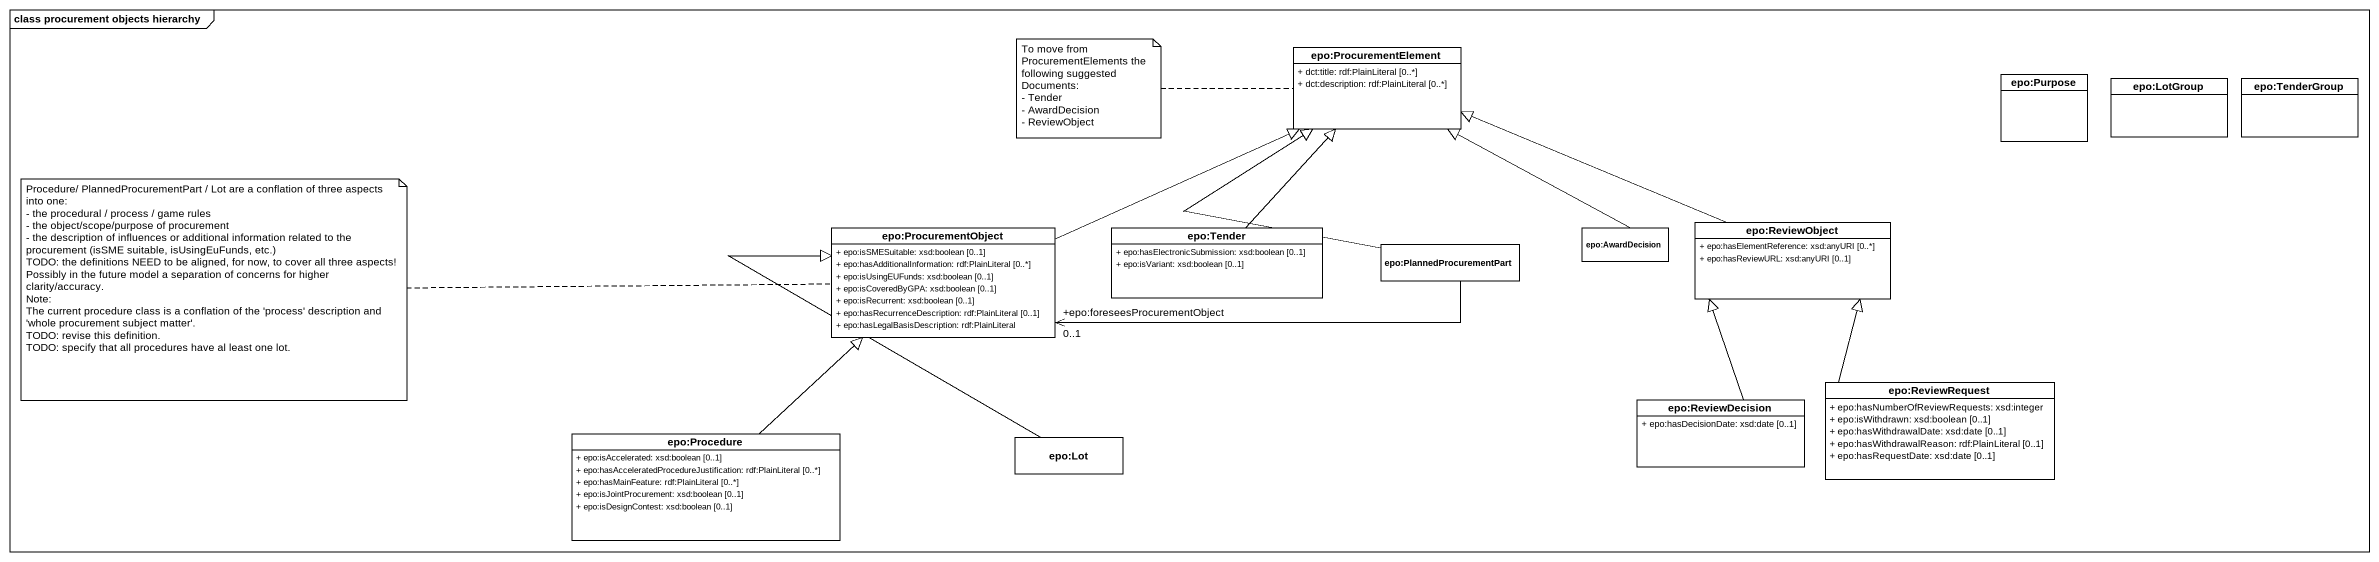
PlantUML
@startuml
mainframe class procurement objects hierarchy
hide circle
hide empty members
skinparam classAttributeIconSize 0
class "epo:ProcurementElement" as epo_ProcurementElement {
  + dct:title: rdf:PlainLiteral [0..*]
  + dct:description: rdf:PlainLiteral [0..*]
}
class "epo:Purpose" as epo_Purpose
class "epo:LotGroup" as epo_LotGroup
class "epo:TenderGroup" as epo_TenderGroup
class "epo:ProcurementObject" as epo_ProcurementObject {
  + epo:isSMESuitable: xsd:boolean [0..1]
  + epo:hasAdditionalInformation: rdf:PlainLiteral [0..*]
  + epo:isUsingEUFunds: xsd:boolean [0..1]
  + epo:isCoveredByGPA: xsd:boolean [0..1]
  + epo:isRecurrent: xsd:boolean [0..1]
  + epo:hasRecurrenceDescription: rdf:PlainLiteral [0..1]
  + epo:hasLegalBasisDescription: rdf:PlainLiteral
}
class "epo:Tender" as epo_Tender {
  + epo:hasElectronicSubmission: xsd:boolean [0..1]
  + epo:isVariant: xsd:boolean [0..1]
}
class "epo:PlannedProcurementPart" as epo_PlannedProcurementPart
class "epo:AwardDecision" as epo_AwardDecision
class "epo:ReviewObject" as epo_ReviewObject {
  + epo:hasElementReference: xsd:anyURI [0..*]
  + epo:hasReviewURL: xsd:anyURI [0..1]
}
class "epo:ReviewRequest" as epo_ReviewRequest {
  + epo:hasNumberOfReviewRequests: xsd:integer
  + epo:isWithdrawn: xsd:boolean [0..1]
  + epo:hasWithdrawalDate: xsd:date [0..1]
  + epo:hasWithdrawalReason: rdf:PlainLiteral [0..1]
  + epo:hasRequestDate: xsd:date [0..1]
}
class "epo:Procedure" as epo_Procedure {
  + epo:isAccelerated: xsd:boolean [0..1]
  + epo:hasAcceleratedProcedureJustification: rdf:PlainLiteral [0..*]
  + epo:hasMainFeature: rdf:PlainLiteral [0..*]
  + epo:isJointProcurement: xsd:boolean [0..1]
  + epo:isDesignContest: xsd:boolean [0..1]
}
class "epo:ReviewDecision" as epo_ReviewDecision {
  + epo:hasDecisionDate: xsd:date [0..1]
}
class "epo:Lot" as epo_Lot
epo_ProcurementObject -right-|> epo_ProcurementElement
epo_Tender -up-|> epo_ProcurementElement
epo_PlannedProcurementPart -up-|> epo_ProcurementElement
epo_PlannedProcurementPart -left-> "+epo:foreseesProcurementObject\n0..1" epo_ProcurementObject
epo_AwardDecision -up-|> epo_ProcurementElement
epo_ReviewObject -left-|> epo_ProcurementElement
epo_ReviewRequest -up-|> epo_ReviewObject
epo_Procedure -up-|> epo_ProcurementObject
epo_ReviewDecision -up-|> epo_ReviewObject
epo_Lot -up-|> epo_ProcurementObject
note left of epo_ProcurementElement
  To move from ProcurementElements the following suggested Documents:
  - Tender
  - AwardDecision
  - ReviewObject
end note
note left of epo_ProcurementObject
  Procedure/ PlannedProcurementPart / Lot are a conflation of three aspects into one:
  - the procedural / process / game rules
  - the object/scope/purpose of procurement
  - the description of influences or additional information related to the procurement (isSME suitable, isUsingEuFunds, etc.)
  TODO: the definitions NEED to be aligned, for now, to cover all three aspects! Possibly in the future model a separation of concerns for higher clarity/accuracy.
  Note:
  The current procedure class is a conflation of the 'process' description and 'whole procurement subject matter'.
  TODO: revise this definition.
  TODO: specify that all procedures have al least one lot.
end note
@enduml
